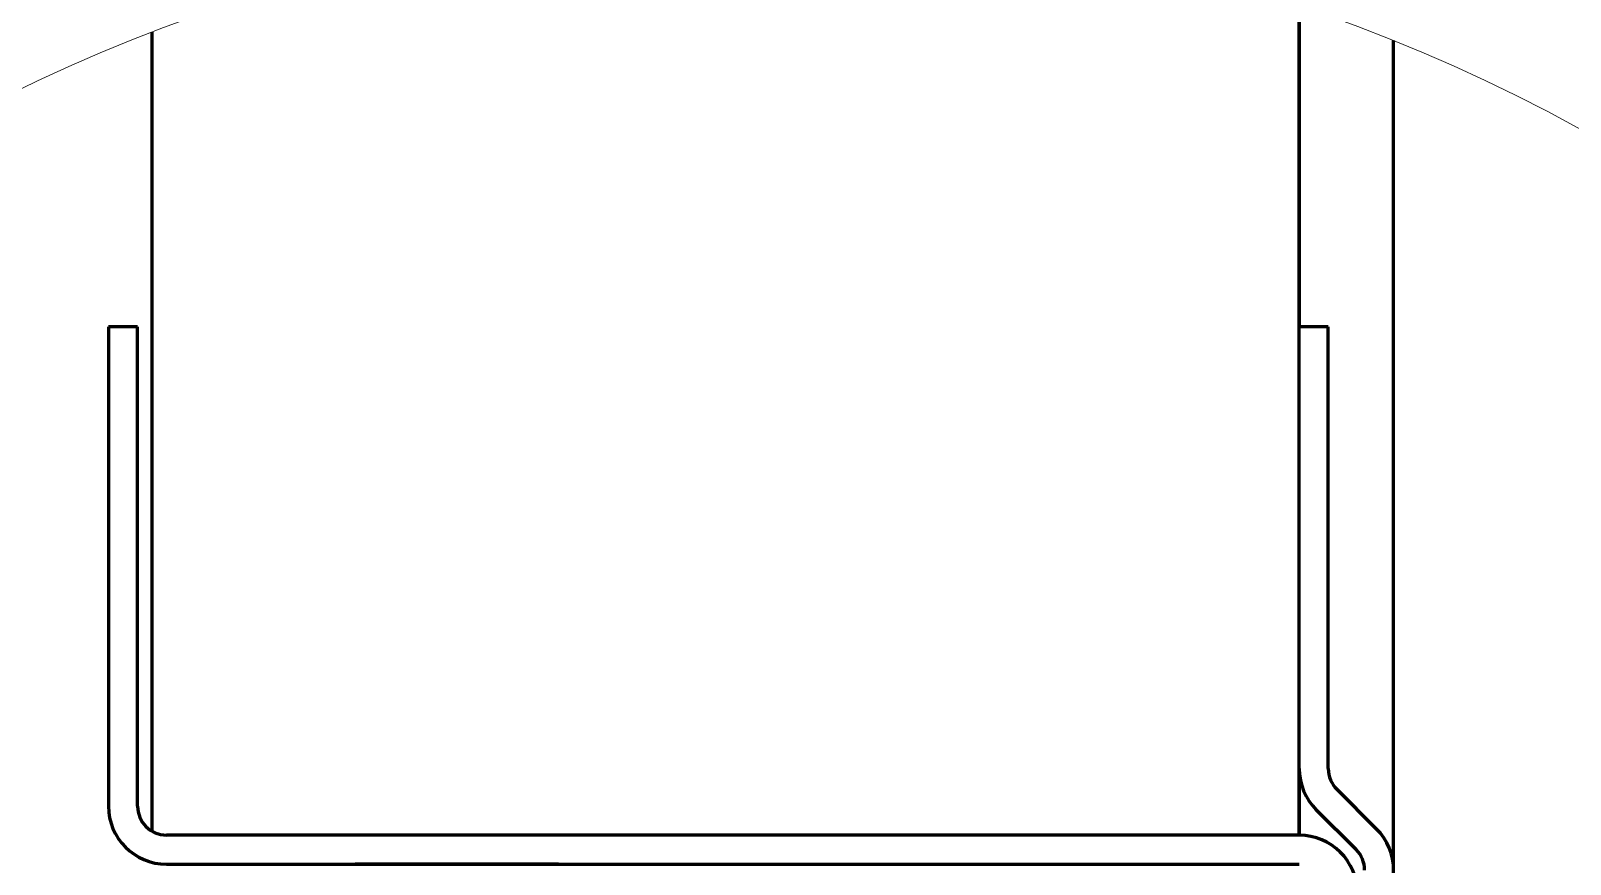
# Model space of a CAD drawing. Header units: millimetres. Extents: x 0 to 3360, y 0 to 297.
# Drawn here: x 2319.08 to 2361.48, y 228.85 to 251.8 of the extents above; entities that cross this region are included whole.
import ezdxf

# ---------------------------------------------------------------- set-up
doc = ezdxf.new("R2010")
doc.units = ezdxf.units.MM
doc.linetypes.add('K5LT_BASIC', pattern=[0])
doc.linetypes.add('K5LT_THIN', pattern=[0])
doc.layers.add('Системный слой', color=7, linetype='Continuous')

msp = doc.modelspace()

# ---------------------------------------------------------------- linework, layer by layer
at = {"layer": 'Системный слой', "color": 5, "linetype": 'K5LT_BASIC', "lineweight": 60, "true_color": 0x0000ff}
for p, q in [((2354.01451, 243.65464), (2354.01451, 252.48907)), ((2354.01451, 252.48907), (2354.01451, 243.65464)), ((2322.41451, 251.76964), (2322.41451, 229.76035)), ((2322.41451, 251.76964), (2322.41451, 229.76035)), ((2356.61451, 205.05326), (2356.61451, 251.53348)), ((2321.21436, 243.65326), (2321.21436, 230.45326)), ((2322.01436, 243.65326), (2321.21436, 243.65326)), ((2322.01436, 230.45326), (2322.01436, 243.65326)), ((2354.01451, 231.48448), (2354.01451, 243.65464)), ((2354.81451, 243.65464), (2354.01451, 243.65464)), ((2354.81451, 231.48448), (2354.81451, 243.65464)), ((2354.01451, 229.65326), (2354.01451, 231.48448)), ((2354.01451, 231.48448), (2354.01451, 229.65326)), ((2356.14573, 229.82189), (2355.04882, 230.91879)), ((2355.58004, 229.2562), (2354.48314, 230.35311)), ((2354.01436, 229.65326), (2322.81436, 229.65326)), ((2322.81436, 228.85326), (2354.01436, 228.85326)), ((2333.61436, 228.85326), (2328.01436, 228.85326))]:
    msp.add_line(p, q, dxfattribs=at)
at = {"layer": 'Системный слой', "color": 7, "linetype": 'K5LT_THIN', "lineweight": 18}
msp.add_arc((2339.21451, 208.2057), 46.69108, 55.270552, 351.932705, dxfattribs=at)
at = {"layer": 'Системный слой', "color": 5, "linetype": 'K5LT_BASIC', "lineweight": 60, "true_color": 0x0000ff}
for centre, radius, start, end in [((2355.61451, 231.48448), 1.6, 180, 225), ((2355.61451, 231.48448), 0.8, 180, 225), ((2322.81436, 230.45326), 1.6, 180, 270), ((2322.81436, 230.45326), 0.8, 180, 270), ((2355.01436, 228.69051), 1.6, 0, 45), ((2354.01436, 228.05326), 1.6, 0, 90), ((2355.01436, 228.69051), 0.8, 0, 45)]:
    msp.add_arc(centre, radius, start, end, dxfattribs=at)

doc.saveas('drawing.dxf')
